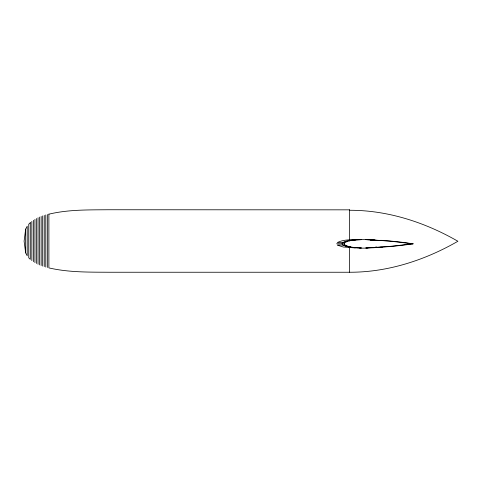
<?xml version="1.0" encoding="UTF-8"?>
<svg xmlns="http://www.w3.org/2000/svg" width="482" height="482" viewBox="0 0 482 482"><rect width="100%" height="100%" fill="white"/><g stroke="black" fill="none" stroke-linecap="round" stroke-linejoin="round"><path stroke-width="0.72" d="M25.648 229.131L24.1 241.199L25.648 252.869L27.197 255.803L27.197 226.197L25.648 229.131L25.648 252.869M336.55 243.784L344.178 243.784L344.925 242.542C349.932 239.849 355.873 240.048 361.392 239.644C355.15 239.879 348.456 239.626 342.762 242.542L342.009 243.784L342.762 245.025C357.481 250.501 373.918 247.242 389.245 246.639A523.229 516.776 90 0 0 406.459 244.754L413.032 243.874L406.459 242.814A523.229 516.776 -90 0 0 389.245 240.934L365.802 239.632L387.082 240.934A523.229 516.776 90 0 1 404.296 242.814L410.869 243.693L404.296 244.754A523.229 516.776 -90 0 1 387.082 246.639L365.802 247.935L367.965 247.935M30.3 222.69L28.745 224.238L28.745 257.804L30.3 259.358L30.3 222.642M48.887 214.171C68.125 209.537 88.104 209.929 107.763 209.754L349.45 209.839M375.285 247.164L376.695 247.049M48.887 214.098L48.887 267.902C68.673 272.481 89.134 272.119 109.312 272.246L349.45 272.246C387.624 272.378 425.034 260.19 457.9 241.259C425.034 222.329 387.624 210.14 349.45 210.273M358.879 239.632C351.685 239.837 343.925 239.259 337.304 242.542L344.925 242.542M359.229 239.644L367.965 239.632M372.839 239.885L375.008 239.885M353.402 239.958L355.565 239.958M380.039 240.343L382.202 240.343M348.588 240.572L350.751 240.572M344.985 241.458L347.154 241.458M408.82 243.693L413.032 243.693M408.82 243.874L413.032 243.874M337.304 245.025L344.925 245.025C349.932 247.718 355.873 247.525 361.392 247.929L359.229 247.929M344.985 246.109L347.154 246.109M348.588 246.995L350.751 246.995M380.039 247.224L382.202 247.224M353.402 247.609L355.565 247.609M372.839 247.682L375.008 247.682M355.228 247.929L343.13 246.995L337.864 245.296M370.26 240.066L373.14 240.253M344.178 243.784L344.925 245.025M349.45 209.754L349.45 241M349.432 246.856L349.45 272.246M47.338 214.496L47.338 267.504M45.79 214.93L45.79 267.07M44.242 215.394L44.242 266.606M42.693 215.906L42.693 266.094M41.145 216.46L41.145 265.54M39.59 217.069L39.59 264.931M38.042 217.744L38.042 264.257M36.493 218.491L36.493 263.509M34.945 219.328L34.945 262.672M33.397 220.274L33.397 261.726M31.848 221.358L31.848 260.642"/></g></svg>
